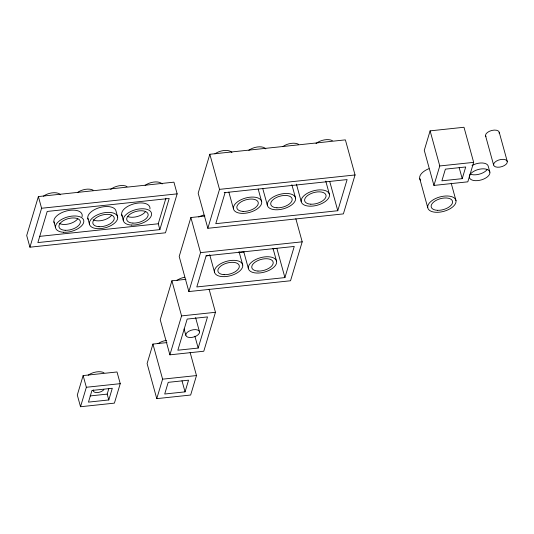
<?xml version="1.0" encoding="UTF-8"?>
<svg xmlns="http://www.w3.org/2000/svg" width="534" height="534" viewBox="0 0 534 534"><rect width="100%" height="100%" fill="white"/><g stroke="black" fill="none" stroke-linecap="round" stroke-linejoin="round"><path stroke-width="0.8" d="M38.375 196.565L26.7 235.501L29.924 247.195L165.473 232.797L177.148 193.862L173.924 182.161L38.375 196.565L41.592 208.26L29.924 247.195M83.13 375.569L77.296 395.033L80.521 406.734L114.403 403.137L120.243 383.666L117.019 371.971L83.13 375.569L86.354 387.27L80.521 406.734M108.796 399.959L112.294 388.278L91.961 390.441L88.464 402.122L108.796 399.959L107.18 394.112L108.816 388.659M159.86 229.62L169.198 198.474L47.206 211.437L37.867 242.583L159.86 229.62L158.251 223.773L165.914 198.214M166.982 342.581L152.931 344.07L147.097 363.541L156.762 398.638L190.651 395.033L196.485 375.569L190.117 352.433M185.952 279.309L171.901 280.804L160.227 319.739L169.899 354.836L203.781 351.232L215.456 312.297L209.088 289.168M204.922 216.043L190.872 217.532L179.197 256.467L188.862 291.564L290.529 280.764L302.197 241.829L295.829 218.7M209.835 154.266L198.167 193.201L207.833 228.298L343.382 213.894L355.057 174.965L345.385 139.868L209.835 154.266L219.507 189.363L207.833 228.298M156.762 398.638L162.603 379.167L152.931 344.07M169.899 354.836L181.567 315.901L171.901 280.804M188.862 291.564L200.537 252.629L190.872 217.532M225.114 192.534L215.776 223.686L337.775 210.723L347.113 179.578L224.207 192.687M185.044 391.863L188.542 380.181L168.21 382.344L164.712 394.019L185.044 391.863L181.994 380.795M198.174 348.061L207.512 316.916L187.18 319.072L177.842 350.217L198.174 348.061L194.91 336.206M284.916 277.593L294.254 246.441L206.144 255.806L196.806 286.952L284.916 277.593L276.859 248.343L272.74 248.784M430.104 130.863L424.27 150.334L433.935 185.431L467.824 181.827L473.665 162.363L463.993 127.266L430.104 130.863L439.776 165.961L433.935 185.431M462.217 178.656L465.715 166.975L445.383 169.138L441.885 180.812L462.217 178.656L459.167 167.589M41.592 208.26L177.148 193.862M219.507 189.363L355.057 174.965M439.776 165.961L473.665 162.363M39.556 236.382L158.251 223.773M200.537 252.629L302.197 241.829M206.044 255.866L210.162 255.432M238.985 252.368L243.925 251.841M181.567 315.901L215.456 312.297M86.354 387.27L120.243 383.666M162.603 379.167L196.485 375.569M90.106 395.928L107.18 394.112M499.243 132.332L507.3 161.582A7.062 3.618 -15.4 0 1 497.568 167.229A7.062 3.618 -15.4 0 1 496.486 161.041A7.062 3.618 -15.4 0 1 507.3 161.582M485.546 135.743L493.603 164.986M489.878 172.195A10.593 5.427 -15.4 0 0 473.658 171.387A10.593 5.427 -15.4 0 0 475.287 180.672A10.593 5.427 -15.4 0 0 489.878 172.195L488.27 166.348A10.593 5.427 -15.4 0 0 472.043 165.54M451.197 183.235L455.989 200.63A14.572 7.463 -15.4 0 1 435.918 212.285A14.572 7.463 -15.4 0 1 433.681 199.516A14.572 7.463 -15.4 0 1 455.989 200.63M419.677 178.409L427.734 207.653M329.718 181.473L337.775 210.723M325.753 181.079L329.458 194.516A14.572 7.463 -15.4 0 1 309.386 206.171A14.572 7.463 -15.4 0 1 307.15 193.401A14.572 7.463 -15.4 0 1 329.458 194.516M296.417 184.15L301.203 201.545M291.864 184.677L295.569 198.114A14.572 7.463 -15.4 0 1 275.497 209.769A14.572 7.463 -15.4 0 1 273.261 196.999A14.572 7.463 -15.4 0 1 295.569 198.114M262.748 188.542L267.32 205.143M258.196 189.069L261.68 201.718A14.572 7.463 -15.4 0 1 241.615 213.373A14.572 7.463 -15.4 0 1 239.372 200.604A14.572 7.463 -15.4 0 1 261.68 201.718M273.114 248.737L276.599 261.386A14.572 7.463 -15.4 0 1 256.534 273.041A14.572 7.463 -15.4 0 1 254.291 260.272A14.572 7.463 -15.4 0 1 276.599 261.386M228.859 192.14L233.431 208.741M243.778 251.808L248.35 268.408M239.012 251.547L242.716 264.984A14.572 7.463 -15.4 0 1 222.645 276.639A14.572 7.463 -15.4 0 1 220.408 263.869A14.572 7.463 -15.4 0 1 242.716 264.984M209.675 254.618L214.461 272.013M195.604 317.637L199.522 331.861A7.062 3.618 -15.4 0 1 189.797 337.515A7.062 3.618 -15.4 0 1 188.709 331.32A7.062 3.618 -15.4 0 1 199.522 331.861M184.083 328.944L185.825 335.272M121.685 214.595L123.294 220.442M117.66 217.018A14.572 7.463 -15.4 0 0 95.352 215.903A14.572 7.463 -15.4 0 0 97.588 228.672A14.572 7.463 -15.4 0 0 117.66 217.018L116.045 211.17A14.572 7.463 -15.4 0 0 99.404 207.646A14.572 7.463 -15.4 0 0 88.237 219.421M87.796 218.192L89.412 224.04M53.907 221.79L55.523 227.644M103.843 389.606A5.74 2.937 -15.4 0 1 97.108 392.563A5.74 2.937 -15.4 0 1 93.263 389.94M88.223 375.188A10.593 5.427 -15.4 0 1 103.97 372.759M122.5 216.383A14.572 7.463 -15.4 0 1 133.907 203.868A14.572 7.463 -15.4 0 1 149.947 208.901M77.79 218.766A11.034 5.654 -15.4 0 1 59.254 223.379M77.35 192.587A10.593 5.427 -15.4 0 1 93.103 190.157M43.461 196.185A10.593 5.427 -15.4 0 1 60.469 194.79M145.128 185.385A10.593 5.427 -15.4 0 1 162.129 183.99M54.728 223.579A14.572 7.463 -15.4 0 1 66.743 210.91A14.572 7.463 -15.4 0 1 82.016 216.797M110.631 189.463A10.593 5.427 -15.4 0 1 126.992 186.553M145.568 211.571A11.034 5.654 -15.4 0 1 127.606 216.464M111.679 215.169A11.034 5.654 -15.4 0 1 93.143 219.774M487.362 169.371A10.593 5.427 -15.4 0 1 470.12 174.071M485.94 136.611A7.062 3.618 -15.4 0 1 491.767 130.463A7.062 3.618 -15.4 0 1 499.17 133.32M420.498 180.198A14.572 7.463 -15.4 0 1 428.902 168.684M176.988 280.423A10.593 5.427 -15.4 0 1 184.724 277.239M198.735 217.044A10.593 5.427 -15.4 0 1 203.748 215.048M315.988 143.566A10.593 5.427 -15.4 0 1 332.342 140.656M282.7 146.683A10.593 5.427 -15.4 0 1 298.453 144.253M214.928 153.885A10.593 5.427 -15.4 0 1 231.93 152.497M248.817 150.288A10.593 5.427 -15.4 0 1 265.819 148.893M158.024 343.689A10.593 5.427 -15.4 0 1 166.434 340.398M63.706 232.27A14.572 7.463 -15.4 0 0 83.771 220.615A14.572 7.463 -15.4 0 0 61.463 219.501A14.572 7.463 -15.4 0 0 63.706 232.27M65.141 230.294A11.034 5.654 -15.4 0 0 80.347 221.47A11.034 5.654 -15.4 0 0 63.446 220.622A11.034 5.654 -15.4 0 0 65.141 230.294M99.03 226.696A11.034 5.654 -15.4 0 0 114.236 217.865A11.034 5.654 -15.4 0 0 97.335 217.024A11.034 5.654 -15.4 0 0 99.03 226.696M131.477 225.068A14.572 7.463 -15.4 0 0 151.549 213.42A14.572 7.463 -15.4 0 0 129.241 212.298A14.572 7.463 -15.4 0 0 131.477 225.068M132.919 223.099A11.034 5.654 -15.4 0 0 148.125 214.267A11.034 5.654 -15.4 0 0 131.224 213.426A11.034 5.654 -15.4 0 0 132.919 223.099M437.359 210.309A11.034 5.654 -15.4 0 0 452.565 201.478A11.034 5.654 -15.4 0 0 435.664 200.637A11.034 5.654 -15.4 0 0 437.359 210.309M224.086 274.663A11.034 5.654 -15.4 0 0 239.292 265.839A11.034 5.654 -15.4 0 0 222.391 264.991A11.034 5.654 -15.4 0 0 224.086 274.663M257.975 271.065A11.034 5.654 -15.4 0 0 273.174 262.234A11.034 5.654 -15.4 0 0 256.28 261.393A11.034 5.654 -15.4 0 0 257.975 271.065M310.828 204.195A11.034 5.654 -15.4 0 0 326.034 195.371A11.034 5.654 -15.4 0 0 309.133 194.523A11.034 5.654 -15.4 0 0 310.828 204.195M276.939 207.799A11.034 5.654 -15.4 0 0 292.145 198.968A11.034 5.654 -15.4 0 0 275.244 198.121A11.034 5.654 -15.4 0 0 276.939 207.799M243.05 211.397A11.034 5.654 -15.4 0 0 258.256 202.566A11.034 5.654 -15.4 0 0 241.355 201.725A11.034 5.654 -15.4 0 0 243.05 211.397"/></g></svg>
